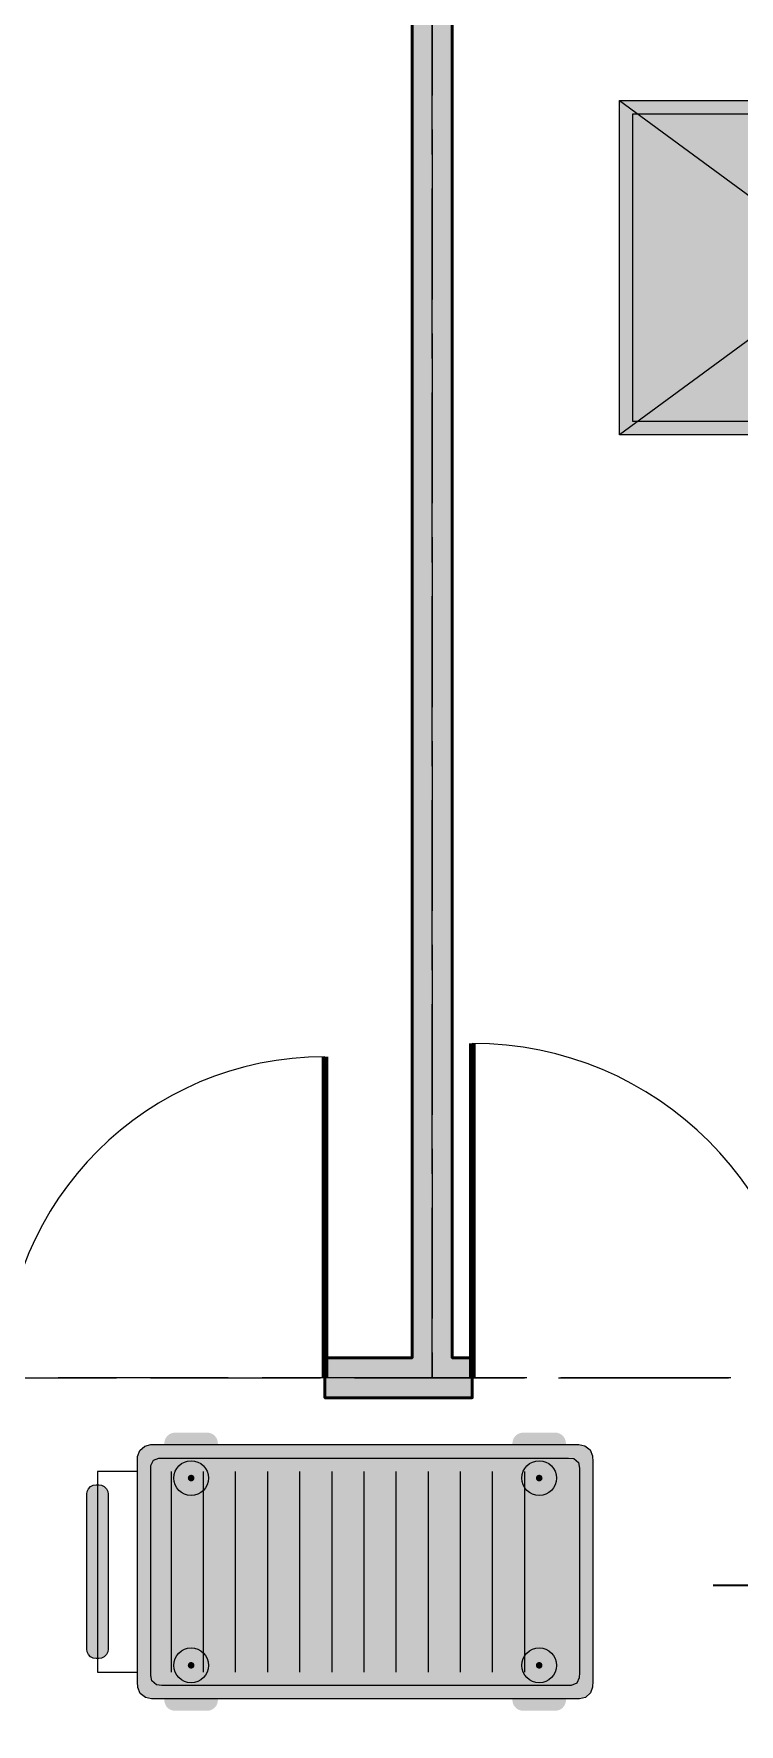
# Model space of a CAD drawing. Header units: metres. Extents: x 0 to 115, y 0 to 64.
# Drawn here: x 84.43 to 89.69, y 31.76 to 44.4 of the extents above; entities that cross this region are included whole.
import ezdxf

# ---------------------------------------------------------------- set-up
doc = ezdxf.new("R2010")
doc.units = ezdxf.units.M
doc.linetypes.add('DASHED', pattern=[1.524, 1.27, -0.254])
doc.layers.add('A-AREA', color=8, linetype='DASHED', lineweight=13, plot=False)
for name, color, linetype, lineweight in [('A-MURO', 7, 'Continuous', 50), ('A-PUERTA', 41, 'Continuous', 25), ('G-ETIQUETA', 4, 'Continuous', 18), ('M-EQUIPO', 7, 'Continuous', 25), ('M-EQUIPO-RELLENO', 8, 'Continuous', 0)]:
    doc.layers.add(name, color=color, linetype=linetype, lineweight=lineweight)
doc.layers.add('A-MURO-RELLENO', color=8, linetype='Continuous', lineweight=0, true_color=0x8d949b)
doc.layers.add('P-PROCESO', color=5, linetype='Continuous', lineweight=35, true_color=0x1d4ed8)
doc.styles.add('PLANO', font='arial.ttf')

# ---------------------------------------------------------------- blocks, each defined once
blk = doc.blocks.new('EQ_DOL-501')
at = {"layer": 'M-EQUIPO-RELLENO', "true_color": 0xdfe4e9}
h = blk.add_hatch(color=7, dxfattribs=at)
h.dxf.hatch_style = 1
h.paths.add_polyline_path([(-0.8, 1.5), (0.8, 1.5), (0.8, -0.05), (-0.8, -0.05)])
at = {"layer": 'M-EQUIPO-RELLENO', "true_color": 0xeef1f3}
h = blk.add_hatch(color=7, dxfattribs=at)
h.dxf.hatch_style = 1
h.paths.add_polyline_path([(-1.9, 1.2), (1.5, 1.2), (1.5, -1.3), (-1.9, -1.3)])
at = {"layer": 'M-EQUIPO-RELLENO', "true_color": 0x5c6b7a}
h = blk.add_hatch(color=7, dxfattribs=at)
h.dxf.hatch_style = 1
edge = h.paths.add_edge_path()
edge.add_arc((0, 0.7), 0.32, 0, 360)
at = {"layer": 'M-EQUIPO-RELLENO', "true_color": 0xe9ecef}
h = blk.add_hatch(color=7, dxfattribs=at)
h.dxf.hatch_style = 1
h.paths.add_polyline_path([(1.55, 0.7), (1.5699, 0.7), (1.5898, 0.7), (1.6097, 0.7), (1.6296, 0.7), (1.6494, 0.7), (1.6693, 0.7), (1.6892, 0.7), (1.7091, 0.7), (1.729, 0.7), (1.7489, 0.7), (1.7688, 0.7), (1.7887, 0.7), (1.8086, 0.7), (1.8285, 0.7), (1.8483, 0.7), (1.8682, 0.7), (1.8881, 0.7), (1.908, 0.7), (1.9279, 0.7), (1.9478, 0.7), (1.9684, 0.6965), (1.9871, 0.6835), (1.9981, 0.6638), (2, 0.6434), (2, 0.6235), (2, 0.6036), (2, 0.5837), (2, 0.5638), (2, 0.5439), (2, 0.524), (2, 0.5041), (2, 0.4843), (2, 0.4644), (2, 0.4445), (2, 0.4246), (2, 0.4047), (2, 0.3848), (2, 0.3649), (2, 0.345), (2, 0.3251), (2, 0.3052), (2, 0.2854), (2, 0.2655), (2, 0.2456), (2, 0.2257), (2, 0.2058), (2, 0.1859), (2, 0.166), (2, 0.1461), (2, 0.1262), (2, 0.1064), (2, 0.0865), (2, 0.0666), (2, 0.0467), (2, 0.0268), (2, 0.0069), (2, -0.013), (2, -0.0329), (2, -0.0528), (2, -0.0726), (2, -0.0925), (2, -0.1124), (2, -0.1323), (2, -0.1522), (2, -0.1721), (2, -0.192), (2, -0.2119), (2, -0.2318), (2, -0.2517), (2, -0.2715), (2, -0.2914), (2, -0.3113), (2, -0.3312), (2, -0.3511), (1.995, -0.3718), (1.9805, -0.3896), (1.9603, -0.3989), (1.9401, -0.4), (1.9202, -0.4), (1.9003, -0.4), (1.8804, -0.4), (1.8605, -0.4), (1.8406, -0.4), (1.8207, -0.4), (1.8008, -0.4), (1.7809, -0.4), (1.7611, -0.4), (1.7412, -0.4), (1.7213, -0.4), (1.7014, -0.4), (1.6815, -0.4), (1.6616, -0.4), (1.6417, -0.4), (1.6218, -0.4), (1.6019, -0.4), (1.582, -0.4), (1.5622, -0.4), (1.5421, -0.3994), (1.5216, -0.3911), (1.5062, -0.3741), (1.5001, -0.3534), (1.5, -0.3334), (1.5, -0.3135), (1.5, -0.2936), (1.5, -0.2738), (1.5, -0.2539), (1.5, -0.234), (1.5, -0.2141), (1.5, -0.1942), (1.5, -0.1743), (1.5, -0.1544), (1.5, -0.1345), (1.5, -0.1146), (1.5, -0.0948), (1.5, -0.0749), (1.5, -0.055), (1.5, -0.0351), (1.5, -0.0152), (1.5, 0.0047), (1.5, 0.0246), (1.5, 0.0445), (1.5, 0.0644), (1.5, 0.0843), (1.5, 0.1041), (1.5, 0.124), (1.5, 0.1439), (1.5, 0.1638), (1.5, 0.1837), (1.5, 0.2036), (1.5, 0.2235), (1.5, 0.2434), (1.5, 0.2633), (1.5, 0.2831), (1.5, 0.303), (1.5, 0.3229), (1.5, 0.3428), (1.5, 0.3627), (1.5, 0.3826), (1.5, 0.4025), (1.5, 0.4224), (1.5, 0.4423), (1.5, 0.4621), (1.5, 0.482), (1.5, 0.5019), (1.5, 0.5218), (1.5, 0.5417), (1.5, 0.5616), (1.5, 0.5815), (1.5, 0.6014), (1.5, 0.6213), (1.5, 0.6412), (1.5013, 0.6614), (1.5112, 0.6815), (1.5293, 0.6955)])
at = {"layer": 'M-EQUIPO-RELLENO', "true_color": 0x1d3b57}
h = blk.add_hatch(color=7, dxfattribs=at)
h.dxf.hatch_style = 1
h.paths.add_polyline_path([(1.58, 0.58), (1.92, 0.58), (1.92, 0.22), (1.58, 0.22)])
at = {"layer": 'M-EQUIPO-RELLENO', "true_color": 0x2f343a}
h = blk.add_hatch(color=7, dxfattribs=at)
h.dxf.hatch_style = 1
h.paths.add_polyline_path([(-0.6, -0.12), (-0.44, -0.12), (-0.44, -0.42), (-0.6, -0.42)])
h = blk.add_hatch(color=7, dxfattribs=at)
h.dxf.hatch_style = 1
h.paths.add_polyline_path([(0.44, -0.12), (0.6, -0.12), (0.6, -0.42), (0.44, -0.42)])
at = {"layer": 'M-EQUIPO-RELLENO', "true_color": 0x27ae60}
h = blk.add_hatch(color=7, dxfattribs=at)
h.dxf.hatch_style = 1
edge = h.paths.add_edge_path()
edge.add_arc((1.66, -0.06), 0.05, 0, 360)
at = {"layer": 'M-EQUIPO-RELLENO', "true_color": 0xc0392b}
h = blk.add_hatch(color=7, dxfattribs=at)
h.dxf.hatch_style = 1
edge = h.paths.add_edge_path()
edge.add_arc((1.84, -0.06), 0.05, 0, 360)
at = {"layer": 'M-EQUIPO-RELLENO', "true_color": 0x9aa4ad}
h = blk.add_hatch(color=7, dxfattribs=at)
h.dxf.hatch_style = 1
h.paths.add_polyline_path([(-0.45, -0.14), (0.45, -0.14), (0.45, -0.4), (-0.45, -0.4)])
at = {"layer": 'M-EQUIPO-RELLENO', "true_color": 0xf1c40f}
h = blk.add_hatch(color=7, dxfattribs=at)
h.dxf.hatch_style = 1
edge = h.paths.add_edge_path()
edge.add_arc((1.75, -0.26), 0.05, 0, 360)
at = {"layer": 'M-EQUIPO-RELLENO', "true_color": 0xefe2c4}
h = blk.add_hatch(color=7, dxfattribs=at)
h.dxf.hatch_style = 1
h.paths.add_polyline_path([(-0.28, -0.3), (-0.26, -0.3), (-0.2401, -0.3), (-0.2201, -0.3), (-0.2002, -0.3), (-0.1802, -0.3), (-0.1603, -0.3), (-0.1403, -0.3), (-0.1204, -0.3), (-0.1004, -0.3), (-0.0805, -0.3), (-0.0605, -0.3), (-0.0405, -0.3), (-0.0206, -0.3), (-0.0006, -0.3), (0.0193, -0.3), (0.0393, -0.3), (0.0592, -0.3), (0.0792, -0.3), (0.0991, -0.3), (0.1191, -0.3), (0.1391, -0.3), (0.159, -0.3), (0.179, -0.3), (0.1989, -0.3), (0.2189, -0.3), (0.2388, -0.3), (0.2588, -0.3), (0.2787, -0.3), (0.2991, -0.3013), (0.3201, -0.3059), (0.341, -0.314), (0.3607, -0.3256), (0.3786, -0.3406), (0.3937, -0.3583), (0.4055, -0.378), (0.4138, -0.3988), (0.4185, -0.4199), (0.42, -0.4403), (0.42, -0.4602), (0.42, -0.4802), (0.42, -0.5002), (0.42, -0.5201), (0.42, -0.5401), (0.42, -0.56), (0.42, -0.58), (0.42, -0.5999), (0.42, -0.6199), (0.42, -0.6398), (0.42, -0.6598), (0.42, -0.6798), (0.42, -0.6997), (0.42, -0.7197), (0.42, -0.7396), (0.42, -0.7596), (0.42, -0.7795), (0.42, -0.7995), (0.42, -0.8194), (0.42, -0.8394), (0.42, -0.8593), (0.42, -0.8793), (0.42, -0.8993), (0.42, -0.9192), (0.42, -0.9392), (0.42, -0.9591), (0.42, -0.9791), (0.42, -0.999), (0.42, -1.019), (0.42, -1.0389), (0.42, -1.0589), (0.42, -1.0788), (0.42, -1.0988), (0.42, -1.1188), (0.42, -1.1387), (0.42, -1.1587), (0.42, -1.1786), (0.42, -1.1986), (0.42, -1.2185), (0.42, -1.2385), (0.42, -1.2584), (0.4187, -1.2788), (0.4142, -1.2998), (0.4062, -1.3207), (0.3946, -1.3405), (0.3796, -1.3583), (0.3619, -1.3735), (0.3423, -1.3854), (0.3215, -1.3937), (0.3005, -1.3985), (0.28, -1.4), (0.26, -1.4), (0.2401, -1.4), (0.2201, -1.4), (0.2002, -1.4), (0.1802, -1.4), (0.1603, -1.4), (0.1403, -1.4), (0.1204, -1.4), (0.1004, -1.4), (0.0805, -1.4), (0.0605, -1.4), (0.0405, -1.4), (0.0206, -1.4), (0.0006, -1.4), (-0.0193, -1.4), (-0.0393, -1.4), (-0.0592, -1.4), (-0.0792, -1.4), (-0.0991, -1.4), (-0.1191, -1.4), (-0.1391, -1.4), (-0.159, -1.4), (-0.179, -1.4), (-0.1989, -1.4), (-0.2189, -1.4), (-0.2388, -1.4), (-0.2588, -1.4), (-0.2787, -1.4), (-0.2991, -1.3987), (-0.3201, -1.3941), (-0.341, -1.386), (-0.3607, -1.3744), (-0.3786, -1.3594), (-0.3937, -1.3417), (-0.4055, -1.322), (-0.4138, -1.3012), (-0.4185, -1.2801), (-0.42, -1.2597), (-0.42, -1.2398), (-0.42, -1.2198), (-0.42, -1.1998), (-0.42, -1.1799), (-0.42, -1.1599), (-0.42, -1.14), (-0.42, -1.12), (-0.42, -1.1001), (-0.42, -1.0801), (-0.42, -1.0602), (-0.42, -1.0402), (-0.42, -1.0202), (-0.42, -1.0003), (-0.42, -0.9803), (-0.42, -0.9604), (-0.42, -0.9404), (-0.42, -0.9205), (-0.42, -0.9005), (-0.42, -0.8806), (-0.42, -0.8606), (-0.42, -0.8407), (-0.42, -0.8207), (-0.42, -0.8007), (-0.42, -0.7808), (-0.42, -0.7608), (-0.42, -0.7409), (-0.42, -0.7209), (-0.42, -0.701), (-0.42, -0.681), (-0.42, -0.6611), (-0.42, -0.6411), (-0.42, -0.6212), (-0.42, -0.6012), (-0.42, -0.5812), (-0.42, -0.5613), (-0.42, -0.5413), (-0.42, -0.5214), (-0.42, -0.5014), (-0.42, -0.4815), (-0.42, -0.4615), (-0.42, -0.4416), (-0.4187, -0.4212), (-0.4142, -0.4002), (-0.4062, -0.3793), (-0.3946, -0.3595), (-0.3796, -0.3417), (-0.3619, -0.3265), (-0.3423, -0.3146), (-0.3215, -0.3063), (-0.3005, -0.3015)])
at = {"layer": 'M-EQUIPO-RELLENO', "true_color": 0x3d4348}
h = blk.add_hatch(color=7, dxfattribs=at)
h.dxf.hatch_style = 1
h.paths.add_polyline_path([(-0.5, -0.6), (0.5, -0.6), (0.5, -1.65), (-0.5, -1.65)])
at = {"layer": 'M-EQUIPO-RELLENO', "true_color": 0x5b7894}
h = blk.add_hatch(color=7, dxfattribs=at)
h.dxf.hatch_style = 1
h.paths.add_polyline_path([(0.65, -0.6), (0.6698, -0.6), (0.6896, -0.6), (0.7094, -0.6), (0.7292, -0.6), (0.749, -0.6), (0.7688, -0.6), (0.7886, -0.6), (0.8084, -0.6), (0.8282, -0.6), (0.848, -0.6), (0.8678, -0.6), (0.8876, -0.6), (0.9074, -0.6), (0.9272, -0.6), (0.947, -0.6), (0.9668, -0.6), (0.9866, -0.6), (1.0064, -0.6), (1.0262, -0.6), (1.046, -0.6), (1.0664, -0.6028), (1.0855, -0.6148), (1.0974, -0.634), (1.1, -0.6544), (1.1, -0.6742), (1.1, -0.694), (1.1, -0.7138), (1.1, -0.7336), (1.1, -0.7534), (1.1, -0.7732), (1.1, -0.793), (1.1, -0.8128), (1.1, -0.8326), (1.1, -0.8524), (1.1, -0.8722), (1.1, -0.892), (1.1, -0.9118), (1.1, -0.9316), (1.1, -0.9514), (1.0949, -0.9721), (1.0804, -0.9897), (1.0602, -0.9989), (1.0401, -1), (1.0203, -1), (1.0005, -1), (0.9807, -1), (0.9609, -1), (0.9411, -1), (0.9213, -1), (0.9015, -1), (0.8817, -1), (0.8619, -1), (0.8421, -1), (0.8223, -1), (0.8025, -1), (0.7827, -1), (0.7629, -1), (0.7431, -1), (0.7233, -1), (0.7035, -1), (0.6837, -1), (0.6639, -1), (0.644, -0.9996), (0.6235, -0.9924), (0.6074, -0.9761), (0.6003, -0.9556), (0.6, -0.9357), (0.6, -0.9159), (0.6, -0.8961), (0.6, -0.8763), (0.6, -0.8565), (0.6, -0.8367), (0.6, -0.8169), (0.6, -0.7971), (0.6, -0.7773), (0.6, -0.7575), (0.6, -0.7377), (0.6, -0.7179), (0.6, -0.6981), (0.6, -0.6783), (0.6, -0.6585), (0.6014, -0.6383), (0.6113, -0.6183), (0.6294, -0.6044)])
at = {"layer": 'M-EQUIPO'}
for points in [[(-0.8, 1.5), (0.8, 1.5), (0.8, -0.05), (-0.8, -0.05)], [(-1.9, 1.2), (1.5, 1.2), (1.5, -1.3), (-1.9, -1.3)], [(1.55, 0.7), (1.5699, 0.7), (1.5898, 0.7), (1.6097, 0.7), (1.6296, 0.7), (1.6494, 0.7), (1.6693, 0.7), (1.6892, 0.7), (1.7091, 0.7), (1.729, 0.7), (1.7489, 0.7), (1.7688, 0.7), (1.7887, 0.7), (1.8086, 0.7), (1.8285, 0.7), (1.8483, 0.7), (1.8682, 0.7), (1.8881, 0.7), (1.908, 0.7), (1.9279, 0.7), (1.9478, 0.7), (1.9684, 0.6965), (1.9871, 0.6835), (1.9981, 0.6638), (2, 0.6434), (2, 0.6235), (2, 0.6036), (2, 0.5837), (2, 0.5638), (2, 0.5439), (2, 0.524), (2, 0.5041), (2, 0.4843), (2, 0.4644), (2, 0.4445), (2, 0.4246), (2, 0.4047), (2, 0.3848), (2, 0.3649), (2, 0.345), (2, 0.3251), (2, 0.3052), (2, 0.2854), (2, 0.2655), (2, 0.2456), (2, 0.2257), (2, 0.2058), (2, 0.1859), (2, 0.166), (2, 0.1461), (2, 0.1262), (2, 0.1064), (2, 0.0865), (2, 0.0666), (2, 0.0467), (2, 0.0268), (2, 0.0069), (2, -0.013), (2, -0.0329), (2, -0.0528), (2, -0.0726), (2, -0.0925), (2, -0.1124), (2, -0.1323), (2, -0.1522), (2, -0.1721), (2, -0.192), (2, -0.2119), (2, -0.2318), (2, -0.2517), (2, -0.2715), (2, -0.2914), (2, -0.3113), (2, -0.3312), (2, -0.3511), (1.995, -0.3718), (1.9805, -0.3896), (1.9603, -0.3989), (1.9401, -0.4), (1.9202, -0.4), (1.9003, -0.4), (1.8804, -0.4), (1.8605, -0.4), (1.8406, -0.4), (1.8207, -0.4), (1.8008, -0.4), (1.7809, -0.4), (1.7611, -0.4), (1.7412, -0.4), (1.7213, -0.4), (1.7014, -0.4), (1.6815, -0.4), (1.6616, -0.4), (1.6417, -0.4), (1.6218, -0.4), (1.6019, -0.4), (1.582, -0.4), (1.5622, -0.4), (1.5421, -0.3994), (1.5216, -0.3911), (1.5062, -0.3741), (1.5001, -0.3534), (1.5, -0.3334), (1.5, -0.3135), (1.5, -0.2936), (1.5, -0.2738), (1.5, -0.2539), (1.5, -0.234), (1.5, -0.2141), (1.5, -0.1942), (1.5, -0.1743), (1.5, -0.1544), (1.5, -0.1345), (1.5, -0.1146), (1.5, -0.0948), (1.5, -0.0749), (1.5, -0.055), (1.5, -0.0351), (1.5, -0.0152), (1.5, 0.0047), (1.5, 0.0246), (1.5, 0.0445), (1.5, 0.0644), (1.5, 0.0843), (1.5, 0.1041), (1.5, 0.124), (1.5, 0.1439), (1.5, 0.1638), (1.5, 0.1837), (1.5, 0.2036), (1.5, 0.2235), (1.5, 0.2434), (1.5, 0.2633), (1.5, 0.2831), (1.5, 0.303), (1.5, 0.3229), (1.5, 0.3428), (1.5, 0.3627), (1.5, 0.3826), (1.5, 0.4025), (1.5, 0.4224), (1.5, 0.4423), (1.5, 0.4621), (1.5, 0.482), (1.5, 0.5019), (1.5, 0.5218), (1.5, 0.5417), (1.5, 0.5616), (1.5, 0.5815), (1.5, 0.6014), (1.5, 0.6213), (1.5, 0.6412), (1.5013, 0.6614), (1.5112, 0.6815), (1.5293, 0.6955)], [(1.58, 0.58), (1.92, 0.58), (1.92, 0.22), (1.58, 0.22)], [(-0.45, -0.14), (0.45, -0.14), (0.45, -0.4), (-0.45, -0.4)], [(-0.28, -0.3), (-0.26, -0.3), (-0.2401, -0.3), (-0.2201, -0.3), (-0.2002, -0.3), (-0.1802, -0.3), (-0.1603, -0.3), (-0.1403, -0.3), (-0.1204, -0.3), (-0.1004, -0.3), (-0.0805, -0.3), (-0.0605, -0.3), (-0.0405, -0.3), (-0.0206, -0.3), (-0.0006, -0.3), (0.0193, -0.3), (0.0393, -0.3), (0.0592, -0.3), (0.0792, -0.3), (0.0991, -0.3), (0.1191, -0.3), (0.1391, -0.3), (0.159, -0.3), (0.179, -0.3), (0.1989, -0.3), (0.2189, -0.3), (0.2388, -0.3), (0.2588, -0.3), (0.2787, -0.3), (0.2991, -0.3013), (0.3201, -0.3059), (0.341, -0.314), (0.3607, -0.3256), (0.3786, -0.3406), (0.3937, -0.3583), (0.4055, -0.378), (0.4138, -0.3988), (0.4185, -0.4199), (0.42, -0.4403), (0.42, -0.4602), (0.42, -0.4802), (0.42, -0.5002), (0.42, -0.5201), (0.42, -0.5401), (0.42, -0.56), (0.42, -0.58), (0.42, -0.5999), (0.42, -0.6199), (0.42, -0.6398), (0.42, -0.6598), (0.42, -0.6798), (0.42, -0.6997), (0.42, -0.7197), (0.42, -0.7396), (0.42, -0.7596), (0.42, -0.7795), (0.42, -0.7995), (0.42, -0.8194), (0.42, -0.8394), (0.42, -0.8593), (0.42, -0.8793), (0.42, -0.8993), (0.42, -0.9192), (0.42, -0.9392), (0.42, -0.9591), (0.42, -0.9791), (0.42, -0.999), (0.42, -1.019), (0.42, -1.0389), (0.42, -1.0589), (0.42, -1.0788), (0.42, -1.0988), (0.42, -1.1188), (0.42, -1.1387), (0.42, -1.1587), (0.42, -1.1786), (0.42, -1.1986), (0.42, -1.2185), (0.42, -1.2385), (0.42, -1.2584), (0.4187, -1.2788), (0.4142, -1.2998), (0.4062, -1.3207), (0.3946, -1.3405), (0.3796, -1.3583), (0.3619, -1.3735), (0.3423, -1.3854), (0.3215, -1.3937), (0.3005, -1.3985), (0.28, -1.4), (0.26, -1.4), (0.2401, -1.4), (0.2201, -1.4), (0.2002, -1.4), (0.1802, -1.4), (0.1603, -1.4), (0.1403, -1.4), (0.1204, -1.4), (0.1004, -1.4), (0.0805, -1.4), (0.0605, -1.4), (0.0405, -1.4), (0.0206, -1.4), (0.0006, -1.4), (-0.0193, -1.4), (-0.0393, -1.4), (-0.0592, -1.4), (-0.0792, -1.4), (-0.0991, -1.4), (-0.1191, -1.4), (-0.1391, -1.4), (-0.159, -1.4), (-0.179, -1.4), (-0.1989, -1.4), (-0.2189, -1.4), (-0.2388, -1.4), (-0.2588, -1.4), (-0.2787, -1.4), (-0.2991, -1.3987), (-0.3201, -1.3941), (-0.341, -1.386), (-0.3607, -1.3744), (-0.3786, -1.3594), (-0.3937, -1.3417), (-0.4055, -1.322), (-0.4138, -1.3012), (-0.4185, -1.2801), (-0.42, -1.2597), (-0.42, -1.2398), (-0.42, -1.2198), (-0.42, -1.1998), (-0.42, -1.1799), (-0.42, -1.1599), (-0.42, -1.14), (-0.42, -1.12), (-0.42, -1.1001), (-0.42, -1.0801), (-0.42, -1.0602), (-0.42, -1.0402), (-0.42, -1.0202), (-0.42, -1.0003), (-0.42, -0.9803), (-0.42, -0.9604), (-0.42, -0.9404), (-0.42, -0.9205), (-0.42, -0.9005), (-0.42, -0.8806), (-0.42, -0.8606), (-0.42, -0.8407), (-0.42, -0.8207), (-0.42, -0.8007), (-0.42, -0.7808), (-0.42, -0.7608), (-0.42, -0.7409), (-0.42, -0.7209), (-0.42, -0.701), (-0.42, -0.681), (-0.42, -0.6611), (-0.42, -0.6411), (-0.42, -0.6212), (-0.42, -0.6012), (-0.42, -0.5812), (-0.42, -0.5613), (-0.42, -0.5413), (-0.42, -0.5214), (-0.42, -0.5014), (-0.42, -0.4815), (-0.42, -0.4615), (-0.42, -0.4416), (-0.4187, -0.4212), (-0.4142, -0.4002), (-0.4062, -0.3793), (-0.3946, -0.3595), (-0.3796, -0.3417), (-0.3619, -0.3265), (-0.3423, -0.3146), (-0.3215, -0.3063), (-0.3005, -0.3015)], [(-0.5, -0.6), (0.5, -0.6), (0.5, -1.65), (-0.5, -1.65)], [(0.65, -0.6), (0.6698, -0.6), (0.6896, -0.6), (0.7094, -0.6), (0.7292, -0.6), (0.749, -0.6), (0.7688, -0.6), (0.7886, -0.6), (0.8084, -0.6), (0.8282, -0.6), (0.848, -0.6), (0.8678, -0.6), (0.8876, -0.6), (0.9074, -0.6), (0.9272, -0.6), (0.947, -0.6), (0.9668, -0.6), (0.9866, -0.6), (1.0064, -0.6), (1.0262, -0.6), (1.046, -0.6), (1.0664, -0.6028), (1.0855, -0.6148), (1.0974, -0.634), (1.1, -0.6544), (1.1, -0.6742), (1.1, -0.694), (1.1, -0.7138), (1.1, -0.7336), (1.1, -0.7534), (1.1, -0.7732), (1.1, -0.793), (1.1, -0.8128), (1.1, -0.8326), (1.1, -0.8524), (1.1, -0.8722), (1.1, -0.892), (1.1, -0.9118), (1.1, -0.9316), (1.1, -0.9514), (1.0949, -0.9721), (1.0804, -0.9897), (1.0602, -0.9989), (1.0401, -1), (1.0203, -1), (1.0005, -1), (0.9807, -1), (0.9609, -1), (0.9411, -1), (0.9213, -1), (0.9015, -1), (0.8817, -1), (0.8619, -1), (0.8421, -1), (0.8223, -1), (0.8025, -1), (0.7827, -1), (0.7629, -1), (0.7431, -1), (0.7233, -1), (0.7035, -1), (0.6837, -1), (0.6639, -1), (0.644, -0.9996), (0.6235, -0.9924), (0.6074, -0.9761), (0.6003, -0.9556), (0.6, -0.9357), (0.6, -0.9159), (0.6, -0.8961), (0.6, -0.8763), (0.6, -0.8565), (0.6, -0.8367), (0.6, -0.8169), (0.6, -0.7971), (0.6, -0.7773), (0.6, -0.7575), (0.6, -0.7377), (0.6, -0.7179), (0.6, -0.6981), (0.6, -0.6783), (0.6, -0.6585), (0.6014, -0.6383), (0.6113, -0.6183), (0.6294, -0.6044)]]:
    blk.add_lwpolyline(points, close=True, dxfattribs=at)
at = {"layer": 'M-EQUIPO', "true_color": 0x5c6670}
for points in [[(-0.8, 1.5), (-0.26, 0.96)], [(0.8, 1.5), (0.26, 0.96)], [(-0.8, -0.05), (-0.26, 0.44)], [(0.8, -0.05), (0.26, 0.44)]]:
    blk.add_lwpolyline(points, dxfattribs=at)
at = {"layer": 'M-EQUIPO', "true_color": 0x8b96a0}
for points in [[(-1.9, 1.2), (1.5, -1.3)], [(1.5, 1.2), (-1.9, -1.3)]]:
    blk.add_lwpolyline(points, dxfattribs=at)
blk.add_lwpolyline([(-1.8, 1.1), (1.4, 1.1), (1.4, -1.2), (-1.8, -1.2)], close=True, dxfattribs=at)
at = {"layer": 'M-EQUIPO', "true_color": 0xc9d6e2}
for points in [[(0, 0.9), (0, 0.5)], [(-0.2, 0.7), (0.2, 0.7)]]:
    blk.add_lwpolyline(points, dxfattribs=at)
at = {"layer": 'M-EQUIPO'}
blk.add_circle((0, 0.7), 0.32, dxfattribs=at)
at = {"layer": 'G-ETIQUETA', "style": 'PLANO', "flags": 1}
for tag, p in [('TAG', (0, 0)), ('NOMBRE', (0, -0.25)), ('AREA', (0, -0.5)), ('FUNCION', (0, -0.75)), ('CONFIANZA', (0, -1))]:
    blk.add_attdef(tag, p, '', height=0.15, dxfattribs=at)
blk = doc.blocks.new('EQ_carro-p3')
at = {"layer": 'M-EQUIPO-RELLENO', "true_color": 0x2a2f35}
h = blk.add_hatch(color=7, dxfattribs=at)
h.dxf.hatch_style = 1
h.paths.add_polyline_path([(-1.22, 1.04), (-1.2002, 1.04), (-1.1803, 1.04), (-1.1605, 1.04), (-1.1406, 1.04), (-1.1208, 1.04), (-1.1009, 1.04), (-1.0811, 1.04), (-1.0612, 1.04), (-1.0414, 1.04), (-1.0215, 1.04), (-1.0017, 1.04), (-0.9818, 1.04), (-0.9614, 1.0378), (-0.9407, 1.0297), (-0.9225, 1.0156), (-0.9091, 0.997), (-0.9017, 0.9762), (-0.9, 0.9559), (-0.9001, 0.936), (-0.9039, 0.9152), (-0.9138, 0.895), (-0.9295, 0.878), (-0.949, 0.8662), (-0.9699, 0.8606), (-0.9899, 0.86), (-1.0098, 0.86), (-1.0296, 0.86), (-1.0495, 0.86), (-1.0693, 0.86), (-1.0892, 0.86), (-1.109, 0.86), (-1.1289, 0.86), (-1.1487, 0.86), (-1.1686, 0.86), (-1.1884, 0.86), (-1.2083, 0.86), (-1.2283, 0.8604), (-1.2491, 0.8655), (-1.2689, 0.8767), (-1.2849, 0.8933), (-1.2954, 0.9133), (-1.2998, 0.9341), (-1.3, 0.954), (-1.2987, 0.9743), (-1.2919, 0.9951), (-1.279, 1.0141), (-1.2611, 1.0286), (-1.2406, 1.0373)])
h = blk.add_hatch(color=7, dxfattribs=at)
h.dxf.hatch_style = 1
h.paths.add_polyline_path([(1.38, 1.04), (1.3998, 1.04), (1.4197, 1.04), (1.4395, 1.04), (1.4594, 1.04), (1.4792, 1.04), (1.4991, 1.04), (1.5189, 1.04), (1.5388, 1.04), (1.5586, 1.04), (1.5785, 1.04), (1.5983, 1.04), (1.6182, 1.04), (1.6386, 1.0378), (1.6593, 1.0297), (1.6775, 1.0156), (1.6909, 0.997), (1.6983, 0.9762), (1.7, 0.9559), (1.6999, 0.936), (1.6961, 0.9152), (1.6862, 0.895), (1.6705, 0.878), (1.651, 0.8662), (1.6301, 0.8606), (1.6101, 0.86), (1.5902, 0.86), (1.5704, 0.86), (1.5505, 0.86), (1.5307, 0.86), (1.5108, 0.86), (1.491, 0.86), (1.4711, 0.86), (1.4513, 0.86), (1.4314, 0.86), (1.4116, 0.86), (1.3917, 0.86), (1.3717, 0.8604), (1.3509, 0.8655), (1.3311, 0.8767), (1.3151, 0.8933), (1.3046, 0.9133), (1.3002, 0.9341), (1.3, 0.954), (1.3013, 0.9743), (1.3081, 0.9951), (1.321, 1.0141), (1.3389, 1.0286), (1.3594, 1.0373)])
at = {"layer": 'M-EQUIPO-RELLENO', "true_color": 0xdfe4e9}
h = blk.add_hatch(color=7, dxfattribs=at)
h.dxf.hatch_style = 1
h.paths.add_polyline_path([(-1.4, 0.95), (-1.3568, 0.95), (-1.3136, 0.95), (-1.2704, 0.95), (-1.2272, 0.95), (-1.184, 0.95), (-1.1409, 0.95), (-1.0977, 0.95), (-1.0545, 0.95), (-1.0113, 0.95), (-0.9681, 0.95), (-0.9249, 0.95), (-0.8817, 0.95), (-0.8385, 0.95), (-0.7953, 0.95), (-0.7521, 0.95), (-0.709, 0.95), (-0.6658, 0.95), (-0.6226, 0.95), (-0.5794, 0.95), (-0.5362, 0.95), (-0.493, 0.95), (-0.4498, 0.95), (-0.4066, 0.95), (-0.3634, 0.95), (-0.3202, 0.95), (-0.2771, 0.95), (-0.2339, 0.95), (-0.1907, 0.95), (-0.1475, 0.95), (-0.1043, 0.95), (-0.0611, 0.95), (-0.0179, 0.95), (0.0253, 0.95), (0.0685, 0.95), (0.1117, 0.95), (0.1549, 0.95), (0.198, 0.95), (0.2412, 0.95), (0.2844, 0.95), (0.3276, 0.95), (0.3708, 0.95), (0.414, 0.95), (0.4572, 0.95), (0.5004, 0.95), (0.5436, 0.95), (0.5868, 0.95), (0.6299, 0.95), (0.6731, 0.95), (0.7163, 0.95), (0.7595, 0.95), (0.8027, 0.95), (0.8459, 0.95), (0.8891, 0.95), (0.9323, 0.95), (0.9755, 0.95), (1.0187, 0.95), (1.0619, 0.95), (1.105, 0.95), (1.1482, 0.95), (1.1914, 0.95), (1.2346, 0.95), (1.2778, 0.95), (1.321, 0.95), (1.3642, 0.95), (1.4074, 0.95), (1.4506, 0.95), (1.4938, 0.95), (1.5369, 0.95), (1.5801, 0.95), (1.6233, 0.95), (1.6665, 0.95), (1.7097, 0.95), (1.7529, 0.95), (1.7961, 0.95), (1.8409, 0.9413), (1.8797, 0.9103), (1.8987, 0.8662), (1.9, 0.8226), (1.9, 0.7794), (1.9, 0.7362), (1.9, 0.693), (1.9, 0.6498), (1.9, 0.6066), (1.9, 0.5634), (1.9, 0.5202), (1.9, 0.4771), (1.9, 0.4339), (1.9, 0.3907), (1.9, 0.3475), (1.9, 0.3043), (1.9, 0.2611), (1.9, 0.2179), (1.9, 0.1747), (1.9, 0.1315), (1.9, 0.0883), (1.9, 0.0451), (1.9, 0.002), (1.9, -0.0412), (1.9, -0.0844), (1.9, -0.1276), (1.9, -0.1708), (1.9, -0.214), (1.9, -0.2572), (1.9, -0.3004), (1.9, -0.3436), (1.9, -0.3868), (1.9, -0.4299), (1.9, -0.4731), (1.9, -0.5163), (1.9, -0.5595), (1.9, -0.6027), (1.9, -0.6459), (1.9, -0.6891), (1.9, -0.7323), (1.9, -0.7755), (1.9, -0.8187), (1.8993, -0.8621), (1.8824, -0.9067), (1.8449, -0.9393), (1.8, -0.95), (1.7568, -0.95), (1.7136, -0.95), (1.6704, -0.95), (1.6272, -0.95), (1.584, -0.95), (1.5409, -0.95), (1.4977, -0.95), (1.4545, -0.95), (1.4113, -0.95), (1.3681, -0.95), (1.3249, -0.95), (1.2817, -0.95), (1.2385, -0.95), (1.1953, -0.95), (1.1521, -0.95), (1.109, -0.95), (1.0658, -0.95), (1.0226, -0.95), (0.9794, -0.95), (0.9362, -0.95), (0.893, -0.95), (0.8498, -0.95), (0.8066, -0.95), (0.7634, -0.95), (0.7202, -0.95), (0.6771, -0.95), (0.6339, -0.95), (0.5907, -0.95), (0.5475, -0.95), (0.5043, -0.95), (0.4611, -0.95), (0.4179, -0.95), (0.3747, -0.95), (0.3315, -0.95), (0.2883, -0.95), (0.2451, -0.95), (0.202, -0.95), (0.1588, -0.95), (0.1156, -0.95), (0.0724, -0.95), (0.0292, -0.95), (-0.014, -0.95), (-0.0572, -0.95), (-0.1004, -0.95), (-0.1436, -0.95), (-0.1868, -0.95), (-0.2299, -0.95), (-0.2731, -0.95), (-0.3163, -0.95), (-0.3595, -0.95), (-0.4027, -0.95), (-0.4459, -0.95), (-0.4891, -0.95), (-0.5323, -0.95), (-0.5755, -0.95), (-0.6187, -0.95), (-0.6619, -0.95), (-0.705, -0.95), (-0.7482, -0.95), (-0.7914, -0.95), (-0.8346, -0.95), (-0.8778, -0.95), (-0.921, -0.95), (-0.9642, -0.95), (-1.0074, -0.95), (-1.0506, -0.95), (-1.0938, -0.95), (-1.1369, -0.95), (-1.1801, -0.95), (-1.2233, -0.95), (-1.2665, -0.95), (-1.3097, -0.95), (-1.3529, -0.95), (-1.3961, -0.95), (-1.4409, -0.9413), (-1.4797, -0.9104), (-1.4987, -0.8662), (-1.5, -0.8226), (-1.5, -0.7794), (-1.5, -0.7362), (-1.5, -0.693), (-1.5, -0.6498), (-1.5, -0.6066), (-1.5, -0.5634), (-1.5, -0.5202), (-1.5, -0.4771), (-1.5, -0.4339), (-1.5, -0.3907), (-1.5, -0.3475), (-1.5, -0.3043), (-1.5, -0.2611), (-1.5, -0.2179), (-1.5, -0.1747), (-1.5, -0.1315), (-1.5, -0.0883), (-1.5, -0.0451), (-1.5, -0.002), (-1.5, 0.0412), (-1.5, 0.0844), (-1.5, 0.1276), (-1.5, 0.1708), (-1.5, 0.214), (-1.5, 0.2572), (-1.5, 0.3004), (-1.5, 0.3436), (-1.5, 0.3868), (-1.5, 0.4299), (-1.5, 0.4731), (-1.5, 0.5163), (-1.5, 0.5595), (-1.5, 0.6027), (-1.5, 0.6459), (-1.5, 0.6891), (-1.5, 0.7323), (-1.5, 0.7755), (-1.5, 0.8187), (-1.4993, 0.8621), (-1.4824, 0.9067), (-1.4449, 0.9393)])
at = {"layer": 'M-EQUIPO-RELLENO', "true_color": 0x3a7bd5}
h = blk.add_hatch(color=7, dxfattribs=at)
h.dxf.hatch_style = 1
h.paths.add_polyline_path([(-1.81, 0.65), (-1.79, 0.65), (-1.7693, 0.6469), (-1.749, 0.6368), (-1.7327, 0.6202), (-1.7229, 0.5999), (-1.72, 0.5792), (-1.72, 0.5592), (-1.72, 0.5392), (-1.72, 0.5193), (-1.72, 0.4993), (-1.72, 0.4793), (-1.72, 0.4593), (-1.72, 0.4394), (-1.72, 0.4194), (-1.72, 0.3994), (-1.72, 0.3795), (-1.72, 0.3595), (-1.72, 0.3395), (-1.72, 0.3195), (-1.72, 0.2996), (-1.72, 0.2796), (-1.72, 0.2596), (-1.72, 0.2397), (-1.72, 0.2197), (-1.72, 0.1997), (-1.72, 0.1798), (-1.72, 0.1598), (-1.72, 0.1398), (-1.72, 0.1198), (-1.72, 0.0999), (-1.72, 0.0799), (-1.72, 0.0599), (-1.72, 0.04), (-1.72, 0.02), (-1.72, 0), (-1.72, -0.02), (-1.72, -0.0399), (-1.72, -0.0599), (-1.72, -0.0799), (-1.72, -0.0998), (-1.72, -0.1198), (-1.72, -0.1398), (-1.72, -0.1598), (-1.72, -0.1797), (-1.72, -0.1997), (-1.72, -0.2197), (-1.72, -0.2396), (-1.72, -0.2596), (-1.72, -0.2796), (-1.72, -0.2995), (-1.72, -0.3195), (-1.72, -0.3395), (-1.72, -0.3595), (-1.72, -0.3794), (-1.72, -0.3994), (-1.72, -0.4194), (-1.72, -0.4393), (-1.72, -0.4593), (-1.72, -0.4793), (-1.72, -0.4993), (-1.72, -0.5192), (-1.72, -0.5392), (-1.72, -0.5592), (-1.72, -0.5791), (-1.7229, -0.5998), (-1.7327, -0.6202), (-1.749, -0.6367), (-1.7693, -0.6469), (-1.79, -0.65), (-1.81, -0.65), (-1.8307, -0.6469), (-1.851, -0.6368), (-1.8673, -0.6202), (-1.8771, -0.5999), (-1.88, -0.5792), (-1.88, -0.5592), (-1.88, -0.5392), (-1.88, -0.5193), (-1.88, -0.4993), (-1.88, -0.4793), (-1.88, -0.4593), (-1.88, -0.4394), (-1.88, -0.4194), (-1.88, -0.3994), (-1.88, -0.3795), (-1.88, -0.3595), (-1.88, -0.3395), (-1.88, -0.3195), (-1.88, -0.2996), (-1.88, -0.2796), (-1.88, -0.2596), (-1.88, -0.2397), (-1.88, -0.2197), (-1.88, -0.1997), (-1.88, -0.1798), (-1.88, -0.1598), (-1.88, -0.1398), (-1.88, -0.1198), (-1.88, -0.0999), (-1.88, -0.0799), (-1.88, -0.0599), (-1.88, -0.04), (-1.88, -0.02), (-1.88, 0), (-1.88, 0.02), (-1.88, 0.0399), (-1.88, 0.0599), (-1.88, 0.0799), (-1.88, 0.0998), (-1.88, 0.1198), (-1.88, 0.1398), (-1.88, 0.1598), (-1.88, 0.1797), (-1.88, 0.1997), (-1.88, 0.2197), (-1.88, 0.2396), (-1.88, 0.2596), (-1.88, 0.2796), (-1.88, 0.2995), (-1.88, 0.3195), (-1.88, 0.3395), (-1.88, 0.3595), (-1.88, 0.3794), (-1.88, 0.3994), (-1.88, 0.4194), (-1.88, 0.4393), (-1.88, 0.4593), (-1.88, 0.4793), (-1.88, 0.4993), (-1.88, 0.5192), (-1.88, 0.5392), (-1.88, 0.5592), (-1.88, 0.5791), (-1.8771, 0.5998), (-1.8673, 0.6202), (-1.851, 0.6367), (-1.8307, 0.6469)])
at = {"layer": 'M-EQUIPO-RELLENO', "true_color": 0x4b5563}
h = blk.add_hatch(color=7, dxfattribs=at)
h.dxf.hatch_style = 1
edge = h.paths.add_edge_path()
edge.add_arc((-1.1, 0.7), 0.025, 0, 360)
h = blk.add_hatch(color=7, dxfattribs=at)
h.dxf.hatch_style = 1
edge = h.paths.add_edge_path()
edge.add_arc((1.5, 0.7), 0.025, 0, 360)
h = blk.add_hatch(color=7, dxfattribs=at)
h.dxf.hatch_style = 1
edge = h.paths.add_edge_path()
edge.add_arc((-1.1, -0.7), 0.025, 0, 360)
h = blk.add_hatch(color=7, dxfattribs=at)
h.dxf.hatch_style = 1
edge = h.paths.add_edge_path()
edge.add_arc((1.5, -0.7), 0.025, 0, 360)
at = {"layer": 'M-EQUIPO-RELLENO', "true_color": 0x2a2f35}
h = blk.add_hatch(color=7, dxfattribs=at)
h.dxf.hatch_style = 1
h.paths.add_polyline_path([(-1.22, -0.86), (-1.2002, -0.86), (-1.1803, -0.86), (-1.1605, -0.86), (-1.1406, -0.86), (-1.1208, -0.86), (-1.1009, -0.86), (-1.0811, -0.86), (-1.0612, -0.86), (-1.0414, -0.86), (-1.0215, -0.86), (-1.0017, -0.86), (-0.9818, -0.86), (-0.9614, -0.8622), (-0.9407, -0.8703), (-0.9225, -0.8844), (-0.9091, -0.903), (-0.9017, -0.9238), (-0.9, -0.9441), (-0.9001, -0.964), (-0.9039, -0.9848), (-0.9138, -1.005), (-0.9295, -1.022), (-0.949, -1.0338), (-0.9699, -1.0394), (-0.9899, -1.04), (-1.0098, -1.04), (-1.0296, -1.04), (-1.0495, -1.04), (-1.0693, -1.04), (-1.0892, -1.04), (-1.109, -1.04), (-1.1289, -1.04), (-1.1487, -1.04), (-1.1686, -1.04), (-1.1884, -1.04), (-1.2083, -1.04), (-1.2283, -1.0396), (-1.2491, -1.0345), (-1.2689, -1.0233), (-1.2849, -1.0067), (-1.2954, -0.9867), (-1.2998, -0.9659), (-1.3, -0.946), (-1.2987, -0.9257), (-1.2919, -0.9049), (-1.279, -0.8859), (-1.2611, -0.8714), (-1.2406, -0.8627)])
h = blk.add_hatch(color=7, dxfattribs=at)
h.dxf.hatch_style = 1
h.paths.add_polyline_path([(1.38, -0.86), (1.3998, -0.86), (1.4197, -0.86), (1.4395, -0.86), (1.4594, -0.86), (1.4792, -0.86), (1.4991, -0.86), (1.5189, -0.86), (1.5388, -0.86), (1.5586, -0.86), (1.5785, -0.86), (1.5983, -0.86), (1.6182, -0.86), (1.6386, -0.8622), (1.6593, -0.8703), (1.6775, -0.8844), (1.6909, -0.903), (1.6983, -0.9238), (1.7, -0.9441), (1.6999, -0.964), (1.6961, -0.9848), (1.6862, -1.005), (1.6705, -1.022), (1.651, -1.0338), (1.6301, -1.0394), (1.6101, -1.04), (1.5902, -1.04), (1.5704, -1.04), (1.5505, -1.04), (1.5307, -1.04), (1.5108, -1.04), (1.491, -1.04), (1.4711, -1.04), (1.4513, -1.04), (1.4314, -1.04), (1.4116, -1.04), (1.3917, -1.04), (1.3717, -1.0396), (1.3509, -1.0345), (1.3311, -1.0233), (1.3151, -1.0067), (1.3046, -0.9867), (1.3002, -0.9659), (1.3, -0.946), (1.3013, -0.9257), (1.3081, -0.9049), (1.321, -0.8859), (1.3389, -0.8714), (1.3594, -0.8627)])
at = {"layer": 'M-EQUIPO'}
for points in [[(-1.4, 0.95), (-1.3568, 0.95), (-1.3136, 0.95), (-1.2704, 0.95), (-1.2272, 0.95), (-1.184, 0.95), (-1.1409, 0.95), (-1.0977, 0.95), (-1.0545, 0.95), (-1.0113, 0.95), (-0.9681, 0.95), (-0.9249, 0.95), (-0.8817, 0.95), (-0.8385, 0.95), (-0.7953, 0.95), (-0.7521, 0.95), (-0.709, 0.95), (-0.6658, 0.95), (-0.6226, 0.95), (-0.5794, 0.95), (-0.5362, 0.95), (-0.493, 0.95), (-0.4498, 0.95), (-0.4066, 0.95), (-0.3634, 0.95), (-0.3202, 0.95), (-0.2771, 0.95), (-0.2339, 0.95), (-0.1907, 0.95), (-0.1475, 0.95), (-0.1043, 0.95), (-0.0611, 0.95), (-0.0179, 0.95), (0.0253, 0.95), (0.0685, 0.95), (0.1117, 0.95), (0.1549, 0.95), (0.198, 0.95), (0.2412, 0.95), (0.2844, 0.95), (0.3276, 0.95), (0.3708, 0.95), (0.414, 0.95), (0.4572, 0.95), (0.5004, 0.95), (0.5436, 0.95), (0.5868, 0.95), (0.6299, 0.95), (0.6731, 0.95), (0.7163, 0.95), (0.7595, 0.95), (0.8027, 0.95), (0.8459, 0.95), (0.8891, 0.95), (0.9323, 0.95), (0.9755, 0.95), (1.0187, 0.95), (1.0619, 0.95), (1.105, 0.95), (1.1482, 0.95), (1.1914, 0.95), (1.2346, 0.95), (1.2778, 0.95), (1.321, 0.95), (1.3642, 0.95), (1.4074, 0.95), (1.4506, 0.95), (1.4938, 0.95), (1.5369, 0.95), (1.5801, 0.95), (1.6233, 0.95), (1.6665, 0.95), (1.7097, 0.95), (1.7529, 0.95), (1.7961, 0.95), (1.8409, 0.9413), (1.8797, 0.9103), (1.8987, 0.8662), (1.9, 0.8226), (1.9, 0.7794), (1.9, 0.7362), (1.9, 0.693), (1.9, 0.6498), (1.9, 0.6066), (1.9, 0.5634), (1.9, 0.5202), (1.9, 0.4771), (1.9, 0.4339), (1.9, 0.3907), (1.9, 0.3475), (1.9, 0.3043), (1.9, 0.2611), (1.9, 0.2179), (1.9, 0.1747), (1.9, 0.1315), (1.9, 0.0883), (1.9, 0.0451), (1.9, 0.002), (1.9, -0.0412), (1.9, -0.0844), (1.9, -0.1276), (1.9, -0.1708), (1.9, -0.214), (1.9, -0.2572), (1.9, -0.3004), (1.9, -0.3436), (1.9, -0.3868), (1.9, -0.4299), (1.9, -0.4731), (1.9, -0.5163), (1.9, -0.5595), (1.9, -0.6027), (1.9, -0.6459), (1.9, -0.6891), (1.9, -0.7323), (1.9, -0.7755), (1.9, -0.8187), (1.8993, -0.8621), (1.8824, -0.9067), (1.8449, -0.9393), (1.8, -0.95), (1.7568, -0.95), (1.7136, -0.95), (1.6704, -0.95), (1.6272, -0.95), (1.584, -0.95), (1.5409, -0.95), (1.4977, -0.95), (1.4545, -0.95), (1.4113, -0.95), (1.3681, -0.95), (1.3249, -0.95), (1.2817, -0.95), (1.2385, -0.95), (1.1953, -0.95), (1.1521, -0.95), (1.109, -0.95), (1.0658, -0.95), (1.0226, -0.95), (0.9794, -0.95), (0.9362, -0.95), (0.893, -0.95), (0.8498, -0.95), (0.8066, -0.95), (0.7634, -0.95), (0.7202, -0.95), (0.6771, -0.95), (0.6339, -0.95), (0.5907, -0.95), (0.5475, -0.95), (0.5043, -0.95), (0.4611, -0.95), (0.4179, -0.95), (0.3747, -0.95), (0.3315, -0.95), (0.2883, -0.95), (0.2451, -0.95), (0.202, -0.95), (0.1588, -0.95), (0.1156, -0.95), (0.0724, -0.95), (0.0292, -0.95), (-0.014, -0.95), (-0.0572, -0.95), (-0.1004, -0.95), (-0.1436, -0.95), (-0.1868, -0.95), (-0.2299, -0.95), (-0.2731, -0.95), (-0.3163, -0.95), (-0.3595, -0.95), (-0.4027, -0.95), (-0.4459, -0.95), (-0.4891, -0.95), (-0.5323, -0.95), (-0.5755, -0.95), (-0.6187, -0.95), (-0.6619, -0.95), (-0.705, -0.95), (-0.7482, -0.95), (-0.7914, -0.95), (-0.8346, -0.95), (-0.8778, -0.95), (-0.921, -0.95), (-0.9642, -0.95), (-1.0074, -0.95), (-1.0506, -0.95), (-1.0938, -0.95), (-1.1369, -0.95), (-1.1801, -0.95), (-1.2233, -0.95), (-1.2665, -0.95), (-1.3097, -0.95), (-1.3529, -0.95), (-1.3961, -0.95), (-1.4409, -0.9413), (-1.4797, -0.9104), (-1.4987, -0.8662), (-1.5, -0.8226), (-1.5, -0.7794), (-1.5, -0.7362), (-1.5, -0.693), (-1.5, -0.6498), (-1.5, -0.6066), (-1.5, -0.5634), (-1.5, -0.5202), (-1.5, -0.4771), (-1.5, -0.4339), (-1.5, -0.3907), (-1.5, -0.3475), (-1.5, -0.3043), (-1.5, -0.2611), (-1.5, -0.2179), (-1.5, -0.1747), (-1.5, -0.1315), (-1.5, -0.0883), (-1.5, -0.0451), (-1.5, -0.002), (-1.5, 0.0412), (-1.5, 0.0844), (-1.5, 0.1276), (-1.5, 0.1708), (-1.5, 0.214), (-1.5, 0.2572), (-1.5, 0.3004), (-1.5, 0.3436), (-1.5, 0.3868), (-1.5, 0.4299), (-1.5, 0.4731), (-1.5, 0.5163), (-1.5, 0.5595), (-1.5, 0.6027), (-1.5, 0.6459), (-1.5, 0.6891), (-1.5, 0.7323), (-1.5, 0.7755), (-1.5, 0.8187), (-1.4993, 0.8621), (-1.4824, 0.9067), (-1.4449, 0.9393)], [(-1.81, 0.65), (-1.79, 0.65), (-1.7693, 0.6469), (-1.749, 0.6368), (-1.7327, 0.6202), (-1.7229, 0.5999), (-1.72, 0.5792), (-1.72, 0.5592), (-1.72, 0.5392), (-1.72, 0.5193), (-1.72, 0.4993), (-1.72, 0.4793), (-1.72, 0.4593), (-1.72, 0.4394), (-1.72, 0.4194), (-1.72, 0.3994), (-1.72, 0.3795), (-1.72, 0.3595), (-1.72, 0.3395), (-1.72, 0.3195), (-1.72, 0.2996), (-1.72, 0.2796), (-1.72, 0.2596), (-1.72, 0.2397), (-1.72, 0.2197), (-1.72, 0.1997), (-1.72, 0.1798), (-1.72, 0.1598), (-1.72, 0.1398), (-1.72, 0.1198), (-1.72, 0.0999), (-1.72, 0.0799), (-1.72, 0.0599), (-1.72, 0.04), (-1.72, 0.02), (-1.72, 0), (-1.72, -0.02), (-1.72, -0.0399), (-1.72, -0.0599), (-1.72, -0.0799), (-1.72, -0.0998), (-1.72, -0.1198), (-1.72, -0.1398), (-1.72, -0.1598), (-1.72, -0.1797), (-1.72, -0.1997), (-1.72, -0.2197), (-1.72, -0.2396), (-1.72, -0.2596), (-1.72, -0.2796), (-1.72, -0.2995), (-1.72, -0.3195), (-1.72, -0.3395), (-1.72, -0.3595), (-1.72, -0.3794), (-1.72, -0.3994), (-1.72, -0.4194), (-1.72, -0.4393), (-1.72, -0.4593), (-1.72, -0.4793), (-1.72, -0.4993), (-1.72, -0.5192), (-1.72, -0.5392), (-1.72, -0.5592), (-1.72, -0.5791), (-1.7229, -0.5998), (-1.7327, -0.6202), (-1.749, -0.6367), (-1.7693, -0.6469), (-1.79, -0.65), (-1.81, -0.65), (-1.8307, -0.6469), (-1.851, -0.6368), (-1.8673, -0.6202), (-1.8771, -0.5999), (-1.88, -0.5792), (-1.88, -0.5592), (-1.88, -0.5392), (-1.88, -0.5193), (-1.88, -0.4993), (-1.88, -0.4793), (-1.88, -0.4593), (-1.88, -0.4394), (-1.88, -0.4194), (-1.88, -0.3994), (-1.88, -0.3795), (-1.88, -0.3595), (-1.88, -0.3395), (-1.88, -0.3195), (-1.88, -0.2996), (-1.88, -0.2796), (-1.88, -0.2596), (-1.88, -0.2397), (-1.88, -0.2197), (-1.88, -0.1997), (-1.88, -0.1798), (-1.88, -0.1598), (-1.88, -0.1398), (-1.88, -0.1198), (-1.88, -0.0999), (-1.88, -0.0799), (-1.88, -0.0599), (-1.88, -0.04), (-1.88, -0.02), (-1.88, 0), (-1.88, 0.02), (-1.88, 0.0399), (-1.88, 0.0599), (-1.88, 0.0799), (-1.88, 0.0998), (-1.88, 0.1198), (-1.88, 0.1398), (-1.88, 0.1598), (-1.88, 0.1797), (-1.88, 0.1997), (-1.88, 0.2197), (-1.88, 0.2396), (-1.88, 0.2596), (-1.88, 0.2796), (-1.88, 0.2995), (-1.88, 0.3195), (-1.88, 0.3395), (-1.88, 0.3595), (-1.88, 0.3794), (-1.88, 0.3994), (-1.88, 0.4194), (-1.88, 0.4393), (-1.88, 0.4593), (-1.88, 0.4793), (-1.88, 0.4993), (-1.88, 0.5192), (-1.88, 0.5392), (-1.88, 0.5592), (-1.88, 0.5791), (-1.8771, 0.5998), (-1.8673, 0.6202), (-1.851, 0.6367), (-1.8307, 0.6469)]]:
    blk.add_lwpolyline(points, close=True, dxfattribs=at)
at = {"layer": 'M-EQUIPO', "true_color": 0x7a858f}
blk.add_lwpolyline([(-1.34, 0.85), (-1.2998, 0.85), (-1.2595, 0.85), (-1.2193, 0.85), (-1.179, 0.85), (-1.1388, 0.85), (-1.0985, 0.85), (-1.0583, 0.85), (-1.018, 0.85), (-0.9778, 0.85), (-0.9375, 0.85), (-0.8973, 0.85), (-0.857, 0.85), (-0.8168, 0.85), (-0.7765, 0.85), (-0.7363, 0.85), (-0.696, 0.85), (-0.6558, 0.85), (-0.6155, 0.85), (-0.5753, 0.85), (-0.535, 0.85), (-0.4948, 0.85), (-0.4546, 0.85), (-0.4143, 0.85), (-0.3741, 0.85), (-0.3338, 0.85), (-0.2936, 0.85), (-0.2533, 0.85), (-0.2131, 0.85), (-0.1728, 0.85), (-0.1326, 0.85), (-0.0923, 0.85), (-0.0521, 0.85), (-0.0118, 0.85), (0.0284, 0.85), (0.0687, 0.85), (0.1089, 0.85), (0.1492, 0.85), (0.1894, 0.85), (0.2297, 0.85), (0.2699, 0.85), (0.3101, 0.85), (0.3504, 0.85), (0.3906, 0.85), (0.4309, 0.85), (0.4711, 0.85), (0.5114, 0.85), (0.5516, 0.85), (0.5919, 0.85), (0.6321, 0.85), (0.6724, 0.85), (0.7126, 0.85), (0.7529, 0.85), (0.7931, 0.85), (0.8334, 0.85), (0.8736, 0.85), (0.9139, 0.85), (0.9541, 0.85), (0.9944, 0.85), (1.0346, 0.85), (1.0749, 0.85), (1.1151, 0.85), (1.1553, 0.85), (1.1956, 0.85), (1.2358, 0.85), (1.2761, 0.85), (1.3163, 0.85), (1.3566, 0.85), (1.3968, 0.85), (1.4371, 0.85), (1.4773, 0.85), (1.5176, 0.85), (1.5578, 0.85), (1.5981, 0.85), (1.6383, 0.85), (1.6786, 0.85), (1.7188, 0.85), (1.7598, 0.8466), (1.7938, 0.8166), (1.8, 0.7753), (1.8, 0.735), (1.8, 0.6948), (1.8, 0.6546), (1.8, 0.6143), (1.8, 0.5741), (1.8, 0.5338), (1.8, 0.4936), (1.8, 0.4533), (1.8, 0.4131), (1.8, 0.3728), (1.8, 0.3326), (1.8, 0.2923), (1.8, 0.2521), (1.8, 0.2118), (1.8, 0.1716), (1.8, 0.1313), (1.8, 0.0911), (1.8, 0.0508), (1.8, 0.0106), (1.8, -0.0297), (1.8, -0.0699), (1.8, -0.1101), (1.8, -0.1504), (1.8, -0.1906), (1.8, -0.2309), (1.8, -0.2711), (1.8, -0.3114), (1.8, -0.3516), (1.8, -0.3919), (1.8, -0.4321), (1.8, -0.4724), (1.8, -0.5126), (1.8, -0.5529), (1.8, -0.5931), (1.8, -0.6334), (1.8, -0.6736), (1.8, -0.7139), (1.8, -0.7541), (1.7998, -0.7944), (1.7806, -0.8342), (1.74, -0.85), (1.6998, -0.85), (1.6595, -0.85), (1.6193, -0.85), (1.579, -0.85), (1.5388, -0.85), (1.4985, -0.85), (1.4583, -0.85), (1.418, -0.85), (1.3778, -0.85), (1.3375, -0.85), (1.2973, -0.85), (1.257, -0.85), (1.2168, -0.85), (1.1765, -0.85), (1.1363, -0.85), (1.096, -0.85), (1.0558, -0.85), (1.0155, -0.85), (0.9753, -0.85), (0.935, -0.85), (0.8948, -0.85), (0.8546, -0.85), (0.8143, -0.85), (0.7741, -0.85), (0.7338, -0.85), (0.6936, -0.85), (0.6533, -0.85), (0.6131, -0.85), (0.5728, -0.85), (0.5326, -0.85), (0.4923, -0.85), (0.4521, -0.85), (0.4118, -0.85), (0.3716, -0.85), (0.3313, -0.85), (0.2911, -0.85), (0.2508, -0.85), (0.2106, -0.85), (0.1703, -0.85), (0.1301, -0.85), (0.0899, -0.85), (0.0496, -0.85), (0.0094, -0.85), (-0.0309, -0.85), (-0.0711, -0.85), (-0.1114, -0.85), (-0.1516, -0.85), (-0.1919, -0.85), (-0.2321, -0.85), (-0.2724, -0.85), (-0.3126, -0.85), (-0.3529, -0.85), (-0.3931, -0.85), (-0.4334, -0.85), (-0.4736, -0.85), (-0.5139, -0.85), (-0.5541, -0.85), (-0.5944, -0.85), (-0.6346, -0.85), (-0.6749, -0.85), (-0.7151, -0.85), (-0.7553, -0.85), (-0.7956, -0.85), (-0.8358, -0.85), (-0.8761, -0.85), (-0.9163, -0.85), (-0.9566, -0.85), (-0.9968, -0.85), (-1.0371, -0.85), (-1.0773, -0.85), (-1.1176, -0.85), (-1.1578, -0.85), (-1.1981, -0.85), (-1.2383, -0.85), (-1.2786, -0.85), (-1.3188, -0.85), (-1.3598, -0.8466), (-1.3938, -0.8166), (-1.4, -0.7753), (-1.4, -0.735), (-1.4, -0.6948), (-1.4, -0.6546), (-1.4, -0.6143), (-1.4, -0.5741), (-1.4, -0.5338), (-1.4, -0.4936), (-1.4, -0.4533), (-1.4, -0.4131), (-1.4, -0.3728), (-1.4, -0.3326), (-1.4, -0.2923), (-1.4, -0.2521), (-1.4, -0.2118), (-1.4, -0.1716), (-1.4, -0.1313), (-1.4, -0.0911), (-1.4, -0.0508), (-1.4, -0.0106), (-1.4, 0.0297), (-1.4, 0.0699), (-1.4, 0.1101), (-1.4, 0.1504), (-1.4, 0.1906), (-1.4, 0.2309), (-1.4, 0.2711), (-1.4, 0.3114), (-1.4, 0.3516), (-1.4, 0.3919), (-1.4, 0.4321), (-1.4, 0.4724), (-1.4, 0.5126), (-1.4, 0.5529), (-1.4, 0.5931), (-1.4, 0.6334), (-1.4, 0.6736), (-1.4, 0.7139), (-1.4, 0.7541), (-1.3998, 0.7944), (-1.3806, 0.8342)], close=True, dxfattribs=at)
at = {"layer": 'M-EQUIPO'}
blk.add_lwpolyline([(-1.5, 0.75), (-1.8, 0.75), (-1.8, -0.75), (-1.5, -0.75)], dxfattribs=at)
at = {"layer": 'M-EQUIPO', "true_color": 0xa3adb6}
for points in [[(-1.25, 0.75), (-1.25, -0.75)], [(-1.01, 0.75), (-1.01, -0.75)], [(-0.77, 0.75), (-0.77, -0.75)], [(-0.53, 0.75), (-0.53, -0.75)], [(-0.29, 0.75), (-0.29, -0.75)], [(-0.05, 0.75), (-0.05, -0.75)], [(0.19, 0.75), (0.19, -0.75)], [(0.43, 0.75), (0.43, -0.75)], [(0.67, 0.75), (0.67, -0.75)], [(0.91, 0.75), (0.91, -0.75)], [(1.15, 0.75), (1.15, -0.75)], [(1.39, 0.75), (1.39, -0.75)]]:
    blk.add_lwpolyline(points, dxfattribs=at)
at = {"layer": 'M-EQUIPO', "ltscale": 0.15}
for centre in [(-1.1, 0.7), (1.5, 0.7), (-1.1, -0.7), (1.5, -0.7)]:
    blk.add_circle(centre, 0.13, dxfattribs=at)
at = {"layer": 'G-ETIQUETA', "style": 'PLANO', "flags": 1}
for tag, p in [('TAG', (0, 0)), ('NOMBRE', (0, -0.25)), ('AREA', (0, -0.5)), ('FUNCION', (0, -0.75)), ('CONFIANZA', (0, -1))]:
    blk.add_attdef(tag, p, '', height=0.15, dxfattribs=at)

msp = doc.modelspace()

# ---------------------------------------------------------------- hatches: boundary and pattern name
at = {"layer": 'A-MURO-RELLENO', "true_color": 0x8d949b}
h = msp.add_hatch(color=8, dxfattribs=at)
h.dxf.hatch_style = 1
h.paths.add_polyline_path([(54.65, 54.14), (64.6, 54.14), (64.6, 34.5), (64.3, 34.5), (64.3, 34.2), (65.1, 34.2), (65.1, 34.5), (64.9, 34.5), (64.9, 54.14), (76, 54.14), (76, 51.2), (76.3, 51.2), (76.3, 54.14), (87.25, 54.14), (87.25, 34.5), (86.6, 34.5), (86.6, 34.2), (87.7, 34.2), (87.7, 34.5), (87.55, 34.5), (87.55, 54.14), (100.15, 54.14), (100.15, 37.9), (100.45, 37.9), (100.45, 54.14), (113.09, 54.14), (113.09, 34.56), (106.8, 34.56), (106.8, 34.14), (113.51, 34.14), (113.51, 54.56), (44.4, 54.56), (44.4, 54.14), (54.35, 54.14), (54.35, 34.5), (53.8, 34.5), (53.8, 34.2), (61.9, 34.2), (61.9, 34.5), (54.65, 34.5)])

# ---------------------------------------------------------------- linework, layer by layer
at = {"layer": 'A-AREA'}
for points in [[(76.15, 54.35), (87.4, 54.35), (87.4, 34.35), (76.15, 34.35)], [(87.4, 54.35), (100.3, 54.35), (100.3, 34.35), (87.4, 34.35)], [(3, 34.35), (100.3, 34.35), (100.3, 28.6), (3, 28.6)]]:
    msp.add_lwpolyline(points, close=True, dxfattribs=at)
at = {"layer": 'A-MURO'}
msp.add_lwpolyline([(76.3, 54.14), (87.25, 54.14), (87.25, 34.5), (86.6, 34.5), (86.6, 34.2), (87.7, 34.2), (87.7, 34.5), (87.55, 34.5), (87.55, 54.14), (100.15, 54.14), (100.15, 37.9), (100.45, 37.9), (100.45, 54.14), (113.09, 54.14), (113.09, 34.56), (106.8, 34.56), (106.8, 34.14), (113.51, 34.14), (113.51, 54.56), (44.4, 54.56)], dxfattribs=at)
at = {"layer": 'A-PUERTA', "const_width": 0.05}
for points in [[(87.7, 34.35), (87.7, 36.85)], [(86.6, 34.35), (86.6, 36.75)]]:
    msp.add_lwpolyline(points, dxfattribs=at)
at = {"layer": 'A-PUERTA', "lineweight": 13}
for centre, radius, start, end in [((87.7, 34.35), 2.5, 0, 90), ((86.6, 34.35), 2.4, 90, 180)]:
    msp.add_arc(centre, radius, start, end, dxfattribs=at)
at = {"layer": 'P-PROCESO'}
msp.add_lwpolyline([(89.5, 32.8), (94.52, 32.8)], dxfattribs=at)

# ---------------------------------------------------------------- block references
at = {"layer": 'M-EQUIPO'}
for name, p in [('EQ_DOL-501', (90.7, 42.7)), ('EQ_carro-p3', (86.7, 32.9))]:
    msp.add_blockref(name, p, dxfattribs=at)

doc.saveas('drawing.dxf')
